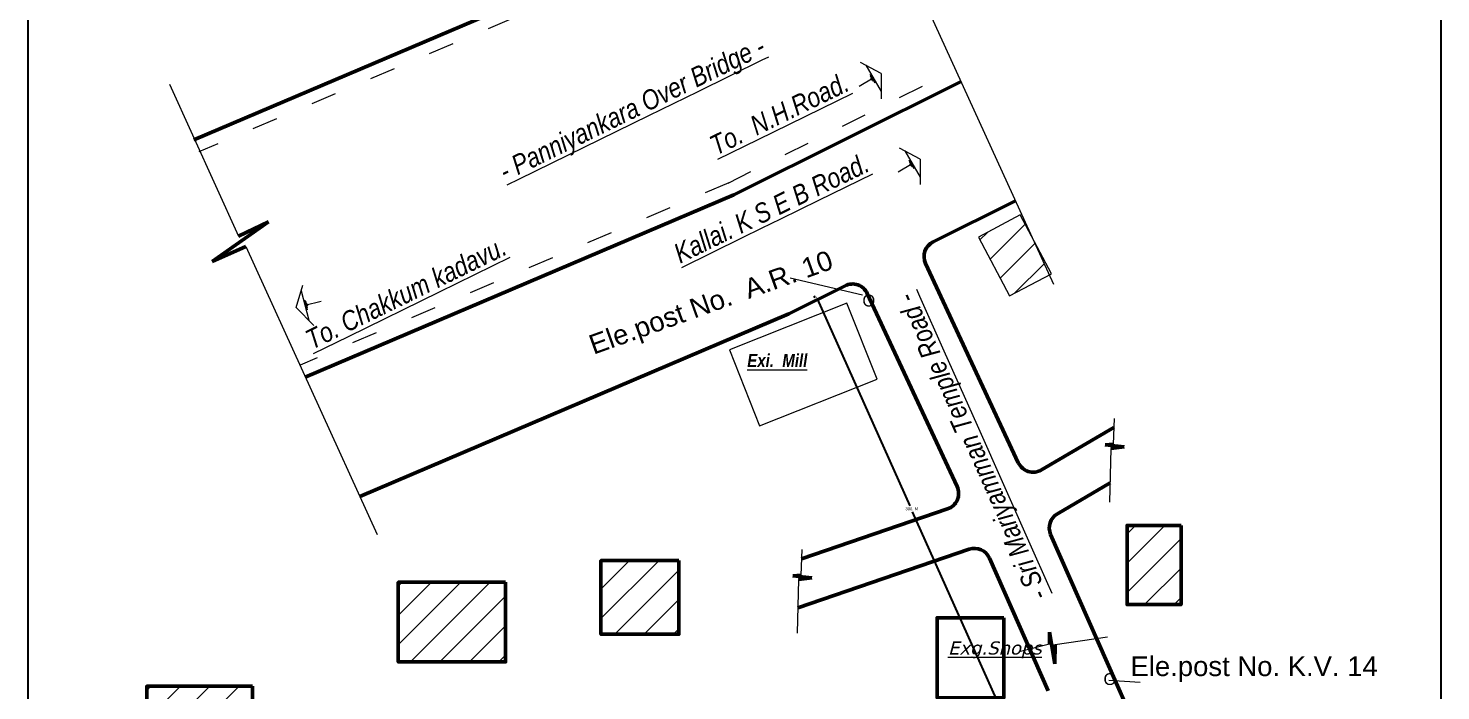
# Model space of a CAD drawing. Header units: metres. Extents: x -434 to -90, y -42 to 108.
# Drawn here: x -388.6 to -302.3, y 4.7 to 45.1 of the extents above; entities that cross this region are included whole.
import ezdxf

# ---------------------------------------------------------------- set-up
doc = ezdxf.new("R2010")
doc.units = ezdxf.units.M
doc.header["$MEASUREMENT"] = 0
doc.linetypes.add('ACAD_ISO03W100', pattern=[30, 12, -18])
doc.styles.get("Standard").update_dxf_attribs({"font": 'ARIAL.TTF'})
doc.dimstyles.get("Standard").update_dxf_attribs({"dimtxt": 0.18, "dimasz": 0.18, "dimexe": 0.18, "dimexo": 0.0625, "dimgap": 0.09, "dimtad": 0, "dimtih": 1, "dimtoh": 1, "dimdec": 4, "dimzin": 0, "dimdsep": 46, "dimtxsty": 'Standard', "dimcen": 0.09, "dimadec": 0, "dimazin": 0, "dimtfac": 1, "dimtdec": 4, "dimtofl": 0, "dimtmove": 0, "dimatfit": 3, "dimfxl": 1, "dimtolj": 1, "dimtzin": 0, "dimarcsym": 0})

# ---------------------------------------------------------------- blocks, each defined once
blk = doc.blocks.new('*D150')
at = {"color": 0, "lineweight": -2, "ltscale": 0.13, "transparency": 16777216}
for p, q in [((-340.521, 28.756), (-340.628, 28.708)), ((-340.39, 28.618), (-334.738, 15.983)), ((-328.924, 2.984), (-334.576, 15.619)), ((-328.907, 2.795), (-329.014, 2.747))]:
    blk.add_line(p, q, dxfattribs=at)
at = {"color": 0, "ltscale": 0.13, "transparency": 16777216}
for points in [[(-340.363, 28.63), (-340.418, 28.605), (-340.464, 28.782)], [(-328.896, 2.997), (-328.951, 2.972), (-328.85, 2.82)]]:
    blk.add_solid(points, dxfattribs=at)
at = {"layer": 'Defpoints', "color": 0, "ltscale": 0.13, "transparency": 16777216}
for p in [(-340.464, 28.782), (-328.85, 2.82), (-328.85, 2.82)]:
    blk.add_point(p, dxfattribs=at)
at = {"color": 0, "lineweight": 9, "ltscale": 0.13, "transparency": 16777216, "insert": (-334.657, 15.801), "char_height": 0.18, "attachment_point": 5}
blk.add_mtext('\\A1; 300. M', dxfattribs=at)

msp = doc.modelspace()

# ---------------------------------------------------------------- hatches: boundary and pattern name
at = {"lineweight": 20, "ltscale": 0.13}
h = msp.add_hatch(dxfattribs=at)
h.set_pattern_fill('ANSI31', color=1, scale=0.4, style=0)
h.set_pattern_definition([(45, (-256985.8413, 286842.1904), (-0.898025612, 0.898025612), [])])
h.paths.add_polyline_path([(-345.2211, 3.74267), (-348.02327, 3.74267), (-348.02327, -1.625), (-345.2211, -1.625)])
h.paths.add_polyline_path([(-348.83275, 12.63413), (-353.59543, 12.63413), (-353.59543, 8.13879), (-348.83275, 8.13879)])
h.paths.add_polyline_path([(-359.41648, 11.31198), (-365.97835, 11.31198), (-365.97835, 6.44643), (-359.41648, 6.44643)])
h.paths.add_polyline_path([(-374.8687, 4.96564), (-381.32476, 4.96564), (-381.32476, -1.16918), (-374.8687, -1.16918)])
h.paths.add_polyline_path([(-318.17902, 14.78331), (-321.47321, 14.78331), (-321.47321, 9.95478), (-318.17902, 9.95478)])
h.paths.add_polyline_path([(-327.29054, 32.41232), (-327.99298, 33.74396), (-330.54501, 32.39777), (-328.6504, 28.80608), (-326.2282, 30.08378)])

# ---------------------------------------------------------------- linework, layer by layer
at = {"color": 6, "lineweight": 50, "ltscale": 0.13}
for p, q in [((-352.19141, 49.51276), (-378.4554, 38.32939)), ((-345.48408, 34.97868), (-331.61382, 41.88842)), ((-345.48408, 34.97868), (-371.64753, 23.83813)), ((-333.31757, 32.10193), (-328.2913, 34.60587)), ((-373.90248, 33.32285), (-377.34199, 30.91044)), ((-375.7243, 32.44406), (-373.90248, 33.32285)), ((-377.34199, 30.91044), (-375.28818, 31.81797)), ((-328.11615, 18.61607), (-333.77833, 30.78498)), ((-342.13042, 27.71164), (-338.68997, 29.42556)), ((-331.85129, 17.1618), (-337.33741, 28.95235)), ((-342.13042, 27.71164), (-368.32588, 16.55746)), ((-326.70386, 18.17519), (-322.2792, 20.76836)), ((-322.32261, 19.7443), (-322.80823, 19.70503)), ((-322.80823, 19.70503), (-321.65327, 19.58693)), ((-321.65327, 19.58693), (-322.46675, 19.48192)), ((-325.73252, 15.49902), (-322.51372, 17.38548)), ((-332.43534, 15.7934), (-341.35431, 12.75356)), ((-326.14124, 14.23134), (-317.50054, -5.27972)), ((-331.11159, 13.32486), (-341.57986, 9.75697)), ((-329.87464, 12.78326), (-326.28916, 4.68709)), ((-341.39707, 11.7449), (-341.88268, 11.70563)), ((-341.88268, 11.70563), (-340.72772, 11.58752)), ((-340.72772, 11.58752), (-341.5412, 11.48251)), ((-326.21992, 7.54672), (-326.21992, 8.27412)), ((-326.21992, 8.27412), (-325.87906, 6.32131)), ((-325.87906, 6.32131), (-325.87102, 7.51343))]:
    msp.add_line(p, q, dxfattribs=at)
at = {"color": 3, "linetype": 'ACAD_ISO03W100', "lineweight": 20, "ltscale": 0.13}
for p, q in [((-351.87799, 48.77671), (-378.14199, 37.59334)), ((-345.8408, 35.69474), (-331.97054, 42.60449)), ((-345.79749, 35.71473), (-371.96095, 24.57418))]:
    msp.add_line(p, q, dxfattribs=at)
at = {"color": 3, "lineweight": 20, "ltscale": 0.13}
for p, q in [((-333.99779, 47.11378), (-325.97123, 29.52055)), ((-379.93214, 41.73371), (-375.7243, 32.44406)), ((-375.28818, 31.81797), (-367.26162, 14.22474)), ((-322.25642, 21.30581), (-322.32261, 19.7443)), ((-322.46675, 19.48192), (-322.54036, 16.19612)), ((-341.33087, 13.30641), (-341.39707, 11.7449)), ((-341.5412, 11.48251), (-341.61482, 8.19671)), ((-325.87102, 7.51343), (-322.67895, 7.98612)), ((-328.05845, 7.08712), (-326.21992, 7.54672))]:
    msp.add_line(p, q, dxfattribs=at)
at = {"linetype": 'Continuous', "lineweight": 20, "ltscale": 0.13}
for p, q in [((-336.48508, 42.38712), (-337.74762, 43.05165)), ((-337.43489, 42.88705), (-336.48632, 41.28404)), ((-337.18644, 42.33336), (-336.87603, 41.8088)), ((-336.48508, 42.38712), (-336.48681, 40.84471)), ((-336.96946, 42.1005), (-337.84059, 41.58501)), ((-337.1703, 42.24022), (-336.97474, 41.90975)), ((-337.13122, 42.09588), (-337.05827, 41.9726)), ((-334.10294, 37.15704), (-335.36548, 37.82157)), ((-335.05275, 37.65697), (-334.10418, 36.05396)), ((-334.8043, 37.10328), (-334.49389, 36.57872)), ((-334.10294, 37.15704), (-334.10467, 35.61463)), ((-334.58732, 36.87042), (-335.45845, 36.35493)), ((-334.78815, 37.01014), (-334.5926, 36.67968)), ((-334.74908, 36.8658), (-334.67613, 36.74252)), ((-372.21581, 28.09233), (-371.79208, 29.45469)), ((-372.21581, 28.09233), (-371.79208, 29.45469)), ((-371.89704, 29.11724), (-371.43544, 27.31271)), ((-371.89704, 29.11724), (-371.43544, 27.31271)), ((-371.68157, 28.54991), (-371.53052, 27.9594)), ((-371.68157, 28.54991), (-371.53052, 27.9594)), ((-371.67054, 28.23181), (-370.68989, 28.48266)), ((-371.67054, 28.23181), (-370.68989, 28.48266)), ((-371.62717, 28.4726), (-371.53201, 28.10059)), ((-371.62717, 28.4726), (-371.53201, 28.10059)), ((-372.21581, 28.09233), (-371.12464, 27.0022)), ((-372.21581, 28.09233), (-371.12464, 27.0022)), ((-371.55282, 28.34286), (-371.51732, 28.20408)), ((-371.55282, 28.34286), (-371.51732, 28.20408))]:
    msp.add_line(p, q, dxfattribs=at)
at = {"color": 1, "lineweight": 9, "ltscale": 0.13}
for p, q in [((-342.03882, 29.90069), (-337.63585, 28.87646)), ((-322.58491, 5.34064), (-320.67989, 5.20784))]:
    msp.add_line(p, q, dxfattribs=at)
msp.add_lwpolyline([(-388.56415, 64.83989), (-302.32413, 64.83989), (-302.32413, -41.54255), (-388.56415, -41.54255)], close=True)
for points in [[(-327.99298, 33.74396), (-330.54501, 32.39777), (-328.6504, 28.80608), (-326.09837, 30.15226)], [(-336.73128, 23.70832), (-338.57718, 28.36279), (-345.75687, 25.51542), (-343.91096, 20.86094)]]:
    msp.add_lwpolyline(points, close=True, dxfattribs=at)
at = {"color": 6, "lineweight": 50, "ltscale": 0.13}
for points in [[(-318.17902, 14.78331), (-321.47321, 14.78331), (-321.47321, 9.95478), (-318.17902, 9.95478)], [(-348.83275, 12.63413), (-353.59543, 12.63413), (-353.59543, 8.13879), (-348.83275, 8.13879)], [(-359.41648, 11.31198), (-365.97835, 11.31198), (-365.97835, 6.44643), (-359.41648, 6.44643)], [(-328.99097, 9.1428), (-333.07423, 9.1428), (-333.07423, 4.25984), (-328.99097, 4.25984)], [(-374.8687, 4.96564), (-381.32476, 4.96564), (-381.32476, -1.16918), (-374.8687, -1.16918)]]:
    msp.add_lwpolyline(points, close=True, dxfattribs=at)
for centre, start, end in [((-332.87167, 31.20685), 116.4810917, 204.9524885), ((-338.24407, 28.53048), 24.9524885, 116.4810917), ((-327.20949, 19.03794), 204.9524885, 300.373459), ((-332.75795, 16.73994), 288.8206173, 24.9524885), ((-325.22689, 14.63627), 120.373459, 203.8866987), ((-330.78899, 12.37833), 23.8866987, 108.8206173)]:
    msp.add_arc(centre, 1, start, end, dxfattribs=at)

# ---------------------------------------------------------------- texts
at = {"linetype": 'ByBlock', "lineweight": 18, "ltscale": 0.1, "char_height": 1.2, "width": 23.0045203, "attachment_point": 1}
for s, insert, rotation in [('{\\fArial Narrow|b0|i1|c0|p34;\\L- Panniyankara Over Bridge -  }', (-359.96253, 36.87098), 26.1058628), ('{\\fArial Narrow|b0|i1|c0|p34;\\L To.  N.H.Road.}', (-347.4374, 38.27227), 26.1058628), ('{\\fArial Narrow|b0|i1|c0|p34;\\L Kallai. K S E B Road.}', (-349.63472, 31.66965), 26.1058628), ('{\\fArial Narrow|b0|i1|c0|p34;\\L To. Chakkum kadavu. }', (-372.1165, 26.41254), 26.1058628), ('{\\fArial Narrow|b0|i1|c0|p34;\\L- Sri Mariyamman Temple Road -}', (-327.36206, 10.03986), 114.0038143)]:
    msp.add_mtext(s, dxfattribs=dict(at, insert=insert, rotation=rotation))
at = {"linetype": 'ByBlock', "insert": (-354.45794, 26.3336), "char_height": 1.2, "width": 17.7371453, "attachment_point": 1, "rotation": 19.770231}
msp.add_mtext('\\A1;Ele.post No.  A.R. 10', dxfattribs=at)
at = {"linetype": 'ByBlock', "attachment_point": 1}
for s, insert, char_height, width in [('O', (-337.63585, 28.87646), 0.72, 0.7005646), ('\\A1;Ele.post No. K.V. 14', (-321.26544, 6.78337), 1.2, 17.7371453), ('O', (-322.9147, 5.75887), 0.72, 0.7005646)]:
    msp.add_mtext(s, dxfattribs=dict(at, insert=insert, char_height=char_height, width=width))
at = {"linetype": 'ByBlock', "lineweight": 18, "ltscale": 0.1, "char_height": 0.8, "width": 18.8184592, "attachment_point": 1}
for s, insert in [('{\\fArial Narrow|b1|i1|c0|p34;\\LExi.  Mill}', (-344.66516, 25.2512)), ('{\\fVerdana|b0|i1|c0|p34;\\LExg.Shops}', (-332.40956, 7.70084))]:
    msp.add_mtext(s, dxfattribs=dict(at, insert=insert))

# ---------------------------------------------------------------- dimensions: what is measured, and where the dimension line sits
at = {"color": 1, "lineweight": 9, "ltscale": 0.13}
dim = msp.add_aligned_dim(p1=(-340.46367, 28.78194), p2=(-328.85016, 2.82009), distance=0, text=' 300. M', dimstyle='Standard', dxfattribs=at)
dim.commit()
dim.dimension.update_dxf_attribs({"geometry": '*D150', "text_midpoint": (-334.65692, 15.80102)})

doc.saveas('drawing.dxf')
